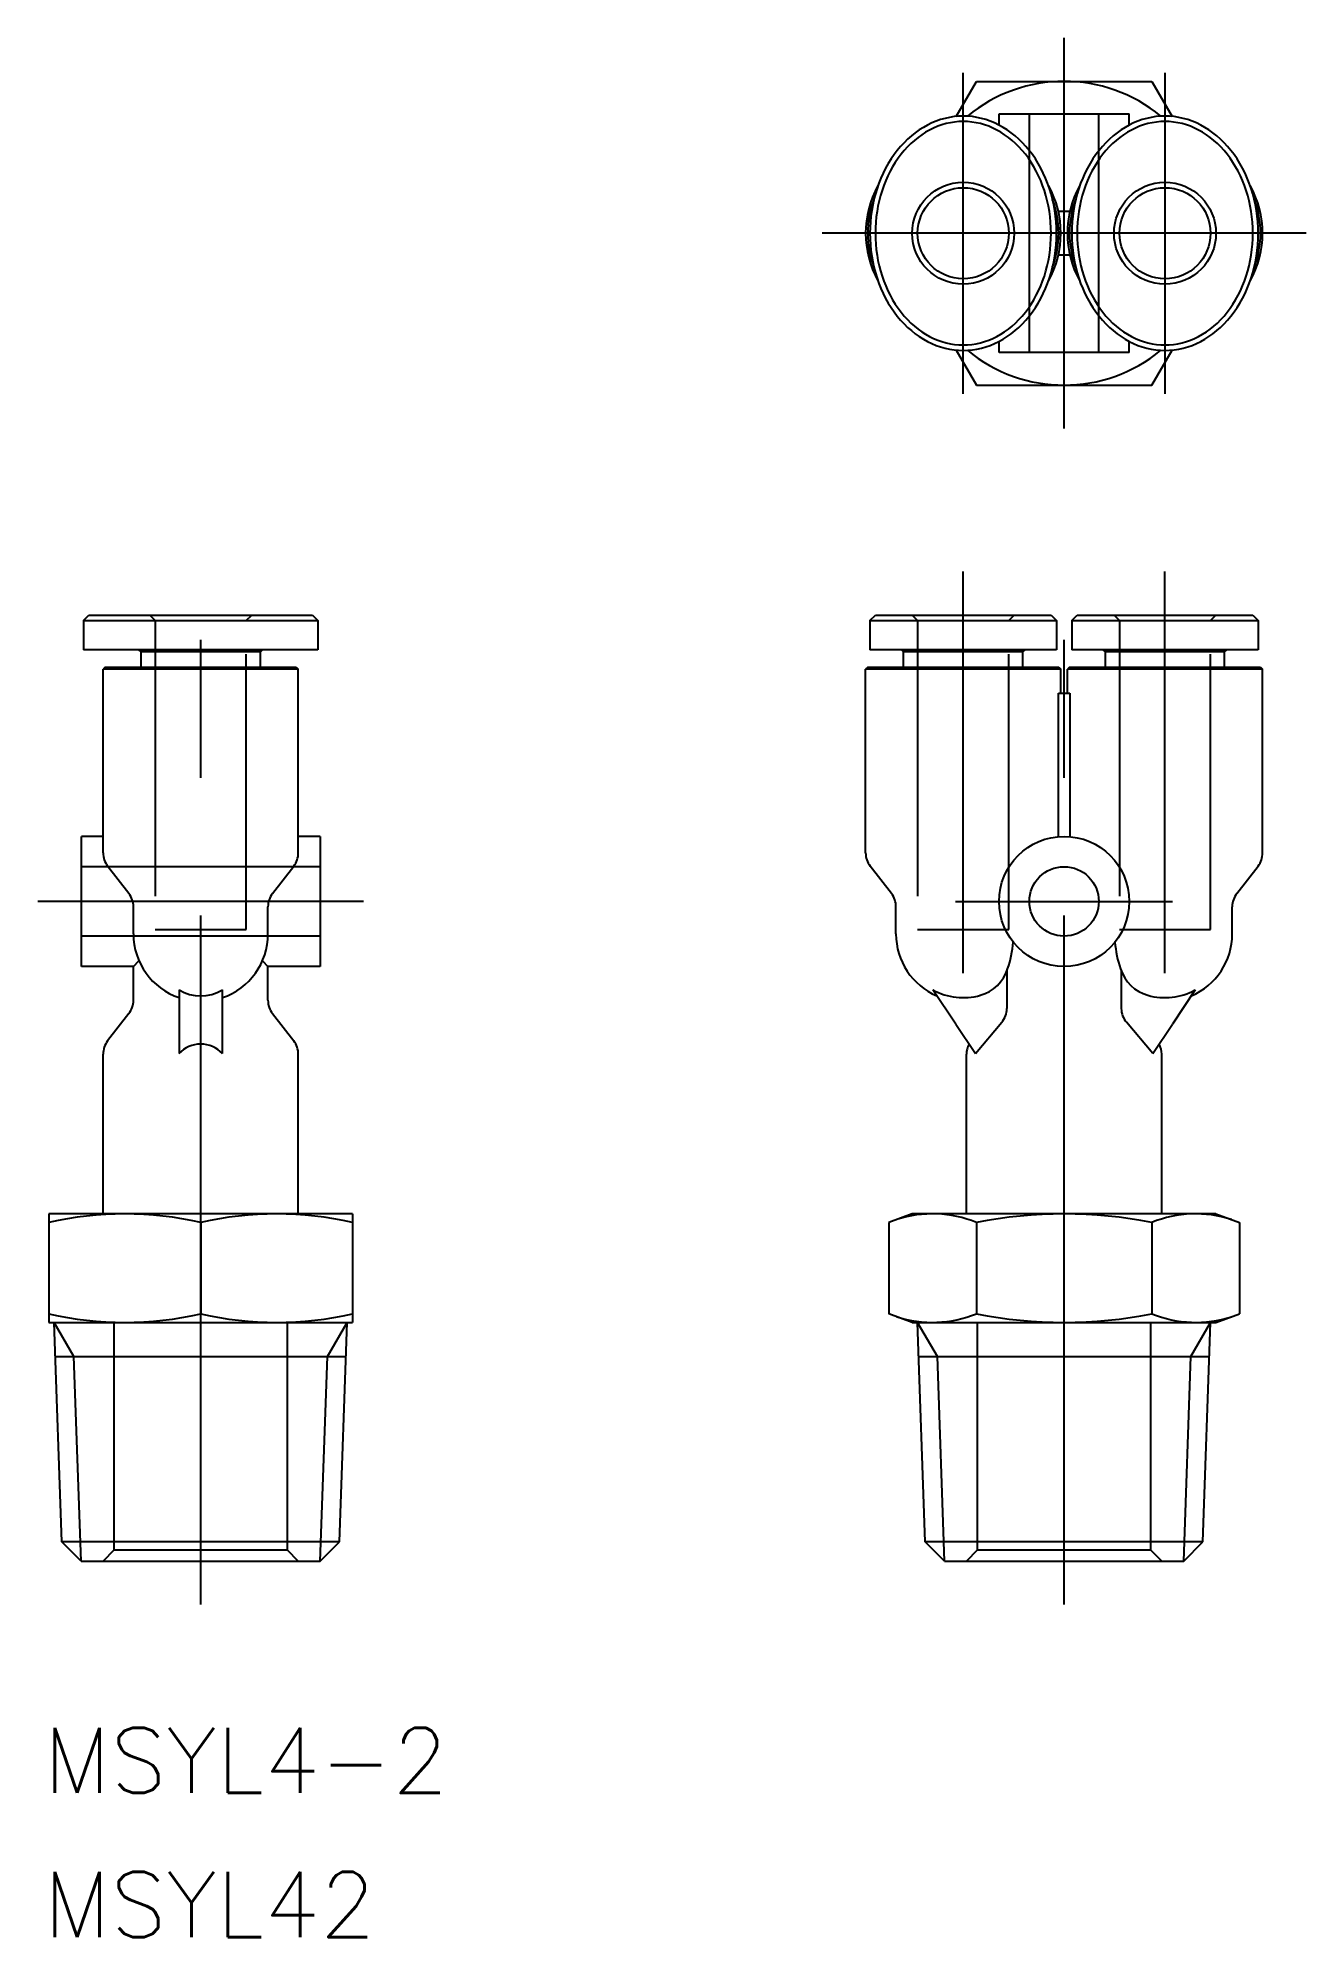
# Model space of a CAD drawing. Extents: x -47.3 to 11.1, y -17.3 to 70.2.
import ezdxf

# ---------------------------------------------------------------- set-up
doc = ezdxf.new("R2010")
doc.units = 0
doc.linetypes.add('CENTER', pattern=[50.8, 31.75, -6.35, 6.35, -6.35])
doc.linetypes.add('DASHED', pattern=[19.05, 12.7, -6.35])
doc.layers.get('0').update_dxf_attribs({"linetype": 'CONTINUOUS'})
doc.layers.add('CENTER', color=1, linetype='CENTER')
doc.styles.get("Standard").update_dxf_attribs({"font": 'txt.shx', "height": 3, "bigfont": 'bigfont.shx'})

msp = doc.modelspace()

# ---------------------------------------------------------------- linework, layer by layer
at = {"color": 7, "linetype": 'CONTINUOUS'}
for p, q in [((-4.974, 66.581), (-4.041, 68.197)), ((-4.041, 68.197), (4.041, 68.197)), ((4.041, 68.197), (4.974, 66.581)), ((-3, 66.697), (3, 66.697)), ((-3, 66.183), (-3, 66.697)), ((3, 66.183), (3, 66.697)), ((0.263, 62.197), (-0.263, 62.197)), ((-0.263, 60.197), (0.263, 60.197)), ((-3, 55.697), (-3, 56.21)), ((3, 55.697), (3, 56.21)), ((-4.974, 55.812), (-4.041, 54.197)), ((3, 55.697), (-3, 55.697)), ((4.041, 54.197), (4.974, 55.812)), ((-4.041, 54.197), (4.041, 54.197)), ((-45.196, 43.35), (-44.946, 43.6)), ((-45.196, 43.35), (-34.396, 43.35)), ((-45.196, 43.35), (-45.196, 42)), ((-44.946, 43.6), (-34.646, 43.6)), ((-34.646, 43.6), (-34.396, 43.35)), ((-34.396, 43.35), (-34.396, 42)), ((-8.95, 43.35), (-8.7, 43.6)), ((-8.95, 43.35), (-0.35, 43.35)), ((-8.95, 43.35), (-8.95, 42)), ((-8.7, 43.6), (-0.6, 43.6)), ((-0.6, 43.6), (-0.35, 43.35)), ((-0.35, 43.35), (-0.35, 42)), ((0.35, 43.35), (0.6, 43.6)), ((0.35, 43.35), (8.95, 43.35)), ((0.35, 43.35), (0.35, 42)), ((0.6, 43.6), (8.7, 43.6)), ((8.7, 43.6), (8.95, 43.35)), ((8.95, 43.35), (8.95, 42)), ((-34.396, 42), (-45.196, 42)), ((-44.196, 41.2), (-44.296, 41.1)), ((-44.196, 41.2), (-35.396, 41.2)), ((-42.546, 41.9), (-42.646, 42)), ((-42.546, 41.2), (-42.546, 41.9)), ((-37.046, 41.9), (-42.546, 41.9)), ((-37.046, 41.9), (-36.946, 42)), ((-37.046, 41.2), (-37.046, 41.9)), ((-35.396, 41.2), (-35.296, 41.1)), ((-9.05, 41.2), (-9.15, 41.1)), ((-9.05, 41.2), (-0.25, 41.2)), ((-0.35, 42), (-8.95, 42)), ((-7.4, 41.9), (-7.5, 42)), ((-7.4, 41.2), (-7.4, 41.9)), ((-1.9, 41.9), (-7.4, 41.9)), ((-1.9, 41.9), (-1.8, 42)), ((-1.9, 41.2), (-1.9, 41.9)), ((-0.25, 41.2), (-0.15, 41.1)), ((0.25, 41.2), (0.15, 41.1)), ((0.25, 41.2), (9.05, 41.2)), ((8.95, 42), (0.35, 42)), ((1.9, 41.9), (1.8, 42)), ((1.9, 41.2), (1.9, 41.9)), ((7.4, 41.9), (1.9, 41.9)), ((7.4, 41.9), (7.5, 42)), ((7.4, 41.2), (7.4, 41.9)), ((9.05, 41.2), (9.15, 41.1)), ((-35.296, 41.1), (-44.296, 41.1)), ((-44.296, 32.643), (-44.296, 41.1)), ((-35.296, 32.643), (-35.296, 41.1)), ((-9.15, 32.643), (-9.15, 41.1)), ((-0.15, 41.1), (-9.15, 41.1)), ((-0.15, 40), (-0.15, 41.1)), ((9.15, 41.1), (0.15, 41.1)), ((0.15, 40), (0.15, 41.1)), ((9.15, 32.643), (9.15, 41.1)), ((-0.263, 33.388), (-0.263, 40)), ((-0.263, 40), (0.263, 40)), ((0.263, 40), (0.263, 33.388)), ((-45.296, 27.4), (-45.296, 33.4)), ((-44.296, 33.4), (-45.296, 33.4)), ((-34.296, 33.4), (-35.296, 33.4)), ((-34.296, 33.4), (-34.296, 27.4)), ((-43.107, 30.771), (-44.085, 32.029)), ((-36.485, 30.771), (-35.507, 32.029)), ((-7.961, 30.771), (-8.939, 32.029)), ((7.961, 30.771), (8.939, 32.029)), ((-42.896, 28.9), (-42.896, 30.157)), ((-36.696, 28.9), (-36.696, 30.157)), ((-7.75, 28.9), (-7.75, 30.157)), ((7.75, 28.9), (7.75, 30.157)), ((-42.896, 27.4), (-45.296, 27.4)), ((-42.896, 27.4), (-42.64, 27.666)), ((-42.896, 25.843), (-42.896, 27.4)), ((-36.952, 27.666), (-36.696, 27.4)), ((-34.296, 27.4), (-36.696, 27.4)), ((-36.696, 25.843), (-36.696, 27.4)), ((-2.636, 27.196), (-2.636, 25.467)), ((2.636, 27.196), (2.636, 25.467)), ((-40.796, 26.319), (-40.796, 23.385)), ((-38.796, 23.385), (-38.796, 26.319)), ((-4.992, 24.739), (-6.046, 26.319)), ((6.046, 26.319), (4.992, 24.739)), ((-43.107, 25.229), (-44.085, 23.971)), ((-36.485, 25.229), (-35.507, 23.971)), ((-4.992, 24.739), (-4.09, 23.385)), ((-4.09, 23.385), (-2.872, 24.831)), ((4.09, 23.385), (2.872, 24.831)), ((4.09, 23.385), (4.992, 24.739)), ((-44.296, 16), (-44.296, 23.357)), ((-35.296, 16), (-35.296, 23.357)), ((-4.5, 16), (-4.5, 23.357)), ((4.5, 16), (4.5, 23.357)), ((-46.796, 16), (-46.796, 11)), ((-32.796, 16), (-46.796, 16)), ((-32.796, 16), (-32.796, 11)), ((-7, 16), (-8.083, 15.606)), ((7, 16), (-7, 16)), ((7, 16), (8.083, 15.606)), ((-39.796, 15.606), (-39.796, 11.394)), ((-8.083, 15.606), (-8.083, 11.394)), ((-4.041, 15.606), (-4.041, 11.394)), ((4.041, 15.606), (4.041, 11.394)), ((8.083, 15.606), (8.083, 11.394)), ((-7, 11), (-8.083, 11.394)), ((7, 11), (8.083, 11.394)), ((-46.796, 11), (-32.796, 11)), ((-46.196, 0.887), (-46.549, 11)), ((-33.396, 0.887), (-33.043, 11)), ((-7, 11), (7, 11)), ((-6.4, 0.887), (-6.753, 11)), ((6.4, 0.887), (6.753, 11)), ((-46.494, 9.422), (-33.098, 9.422)), ((-6.698, 9.422), (6.698, 9.422)), ((-33.396, 0.887), (-46.196, 0.887)), ((-45.309, 0), (-46.196, 0.887)), ((-34.283, 0), (-33.396, 0.887)), ((6.4, 0.887), (-6.4, 0.887)), ((-5.513, 0), (-6.4, 0.887)), ((5.513, 0), (6.4, 0.887)), ((-45.309, 0), (-34.283, 0)), ((-5.513, 0), (5.513, 0))]:
    msp.add_line(p, q, dxfattribs=at)
at = {"color": 3, "linetype": 'DASHED'}
for p, q in [((-1.6, 55.697), (-1.6, 66.697)), ((1.6, 55.697), (1.6, 66.697)), ((-42.146, 43.6), (-41.896, 43.35)), ((-41.896, 43.35), (-41.896, 29.1)), ((-37.696, 43.35), (-37.446, 43.6)), ((-37.696, 29.1), (-37.696, 43.35)), ((-7, 43.6), (-6.75, 43.35)), ((-6.75, 43.35), (-6.75, 29.1)), ((-2.55, 43.35), (-2.3, 43.6)), ((-2.55, 29.1), (-2.55, 43.35)), ((2.3, 43.6), (2.55, 43.35)), ((2.55, 43.35), (2.55, 29.1)), ((6.75, 43.35), (7, 43.6)), ((6.75, 29.1), (6.75, 43.35)), ((-34.296, 32), (-45.296, 32)), ((-41.896, 29.1), (-37.696, 29.1)), ((-6.75, 29.1), (-2.55, 29.1)), ((2.55, 29.1), (6.75, 29.1)), ((-34.296, 28.8), (-45.296, 28.8)), ((-43.796, 11), (-43.796, 0.5)), ((-35.796, 0.5), (-35.796, 11)), ((-4, 11), (-4, 0.5)), ((4, 0.5), (4, 11)), ((-43.796, 0.5), (-44.296, 0)), ((-35.796, 0.5), (-43.796, 0.5)), ((-35.296, 0), (-35.796, 0.5)), ((-4, 0.5), (-4.5, 0)), ((4, 0.5), (-4, 0.5)), ((4.5, 0), (4, 0.5))]:
    msp.add_line(p, q, dxfattribs=at)
at = {"color": 3, "linetype": 'CONTINUOUS'}
for p, q in [((-45.638, 9.422), (-46.549, 11)), ((-33.954, 9.422), (-33.043, 11)), ((-5.842, 9.422), (-6.753, 11)), ((5.842, 9.422), (6.753, 11)), ((-45.309, 0), (-45.638, 9.422)), ((-34.283, 0), (-33.954, 9.422)), ((-5.513, 0), (-5.842, 9.422)), ((5.513, 0), (5.842, 9.422))]:
    msp.add_line(p, q, dxfattribs=at)
at = {"color": 7, "linetype": 'CONTINUOUS'}
for points in [[(-4.65, 55.797, 0), (-4.439, 55.803, 0), (-4.229, 55.823, 0), (-4.019, 55.855, 0), (-3.811, 55.901, 0), (-3.605, 55.959, 0), (-3.402, 56.029, 0), (-3.201, 56.112, 0), (-3.004, 56.208, 0), (-2.812, 56.315, 0), (-2.623, 56.434, 0), (-2.439, 56.565, 0), (-2.261, 56.707, 0), (-2.088, 56.859, 0), (-1.922, 57.023, 0), (-1.762, 57.196, 0), (-1.609, 57.378, 0), (-1.464, 57.57, 0), (-1.326, 57.771, 0), (-1.196, 57.98, 0), (-1.075, 58.197, 0), (-0.962, 58.421, 0), (-0.858, 58.651, 0), (-0.763, 58.888, 0), (-0.677, 59.13, 0), (-0.601, 59.377, 0), (-0.535, 59.629, 0), (-0.479, 59.885, 0), (-0.433, 60.143, 0), (-0.397, 60.404, 0), (-0.371, 60.667, 0), (-0.355, 60.932, 0), (-0.35, 61.197, 0), (-0.355, 61.462, 0), (-0.371, 61.726, 0), (-0.397, 61.989, 0), (-0.433, 62.25, 0), (-0.479, 62.509, 0), (-0.535, 62.764, 0), (-0.601, 63.016, 0), (-0.677, 63.263, 0), (-0.763, 63.505, 0), (-0.858, 63.742, 0), (-0.962, 63.973, 0), (-1.075, 64.197, 0), (-1.196, 64.413, 0), (-1.326, 64.622, 0), (-1.464, 64.823, 0), (-1.609, 65.015, 0), (-1.762, 65.198, 0), (-1.922, 65.371, 0), (-2.088, 65.534, 0), (-2.261, 65.687, 0), (-2.439, 65.828, 0), (-2.623, 65.959, 0), (-2.811, 66.078, 0), (-3.004, 66.186, 0), (-3.201, 66.281, 0), (-3.402, 66.364, 0), (-3.605, 66.435, 0), (-3.811, 66.493, 0), (-4.019, 66.538, 0), (-4.229, 66.571, 0), (-4.439, 66.59, 0), (-4.65, 66.597, 0), (-4.861, 66.59, 0), (-5.071, 66.571, 0), (-5.281, 66.538, 0), (-5.489, 66.493, 0), (-5.695, 66.435, 0), (-5.898, 66.364, 0), (-6.099, 66.281, 0), (-6.296, 66.186, 0), (-6.488, 66.078, 0), (-6.677, 65.959, 0), (-6.861, 65.829, 0), (-7.039, 65.687, 0), (-7.211, 65.534, 0), (-7.378, 65.371, 0), (-7.538, 65.198, 0), (-7.691, 65.015, 0), (-7.836, 64.823, 0), (-7.974, 64.623, 0), (-8.104, 64.413, 0), (-8.225, 64.197, 0), (-8.338, 63.973, 0), (-8.442, 63.742, 0), (-8.537, 63.505, 0), (-8.623, 63.263, 0), (-8.699, 63.016, 0), (-8.765, 62.764, 0), (-8.821, 62.509, 0), (-8.867, 62.25, 0), (-8.903, 61.989, 0), (-8.929, 61.726, 0), (-8.945, 61.462, 0), (-8.95, 61.197, 0), (-8.945, 60.932, 0), (-8.929, 60.667, 0), (-8.903, 60.404, 0), (-8.867, 60.143, 0), (-8.821, 59.885, 0), (-8.765, 59.629, 0), (-8.699, 59.378, 0), (-8.623, 59.13, 0), (-8.537, 58.888, 0), (-8.442, 58.651, 0), (-8.338, 58.421, 0), (-8.225, 58.197, 0), (-8.104, 57.98, 0), (-7.974, 57.771, 0), (-7.836, 57.57, 0), (-7.691, 57.378, 0), (-7.538, 57.196, 0), (-7.378, 57.023, 0), (-7.212, 56.859, 0), (-7.039, 56.707, 0), (-6.861, 56.565, 0), (-6.677, 56.434, 0), (-6.488, 56.315, 0), (-6.296, 56.208, 0), (-6.099, 56.112, 0), (-5.898, 56.029, 0), (-5.695, 55.959, 0), (-5.489, 55.901, 0), (-5.281, 55.855, 0), (-5.071, 55.823, 0), (-4.861, 55.803, 0), (-4.65, 55.797, 0)], [(4.65, 55.797, 0), (4.861, 55.803, 0), (5.071, 55.823, 0), (5.281, 55.855, 0), (5.489, 55.901, 0), (5.695, 55.959, 0), (5.898, 56.029, 0), (6.099, 56.112, 0), (6.296, 56.208, 0), (6.488, 56.315, 0), (6.677, 56.434, 0), (6.861, 56.565, 0), (7.039, 56.707, 0), (7.212, 56.859, 0), (7.378, 57.023, 0), (7.538, 57.196, 0), (7.691, 57.378, 0), (7.836, 57.57, 0), (7.974, 57.771, 0), (8.104, 57.98, 0), (8.225, 58.197, 0), (8.338, 58.421, 0), (8.442, 58.651, 0), (8.537, 58.888, 0), (8.623, 59.13, 0), (8.699, 59.378, 0), (8.765, 59.629, 0), (8.821, 59.885, 0), (8.867, 60.143, 0), (8.903, 60.404, 0), (8.929, 60.667, 0), (8.945, 60.932, 0), (8.95, 61.197, 0), (8.945, 61.462, 0), (8.929, 61.726, 0), (8.903, 61.989, 0), (8.867, 62.25, 0), (8.821, 62.509, 0), (8.765, 62.764, 0), (8.699, 63.016, 0), (8.623, 63.263, 0), (8.537, 63.505, 0), (8.442, 63.742, 0), (8.338, 63.973, 0), (8.225, 64.197, 0), (8.104, 64.413, 0), (7.974, 64.622, 0), (7.836, 64.823, 0), (7.691, 65.015, 0), (7.538, 65.198, 0), (7.378, 65.371, 0), (7.212, 65.534, 0), (7.039, 65.687, 0), (6.861, 65.829, 0), (6.677, 65.959, 0), (6.489, 66.078, 0), (6.296, 66.186, 0), (6.099, 66.281, 0), (5.898, 66.364, 0), (5.695, 66.435, 0), (5.489, 66.493, 0), (5.281, 66.538, 0), (5.071, 66.571, 0), (4.861, 66.59, 0), (4.65, 66.597, 0), (4.439, 66.59, 0), (4.229, 66.571, 0), (4.019, 66.538, 0), (3.811, 66.493, 0), (3.605, 66.435, 0), (3.402, 66.364, 0), (3.201, 66.281, 0), (3.004, 66.186, 0), (2.812, 66.078, 0), (2.623, 65.959, 0), (2.439, 65.829, 0), (2.261, 65.687, 0), (2.088, 65.534, 0), (1.922, 65.371, 0), (1.762, 65.198, 0), (1.609, 65.015, 0), (1.464, 64.823, 0), (1.326, 64.623, 0), (1.196, 64.413, 0), (1.075, 64.197, 0), (0.962, 63.973, 0), (0.858, 63.742, 0), (0.763, 63.505, 0), (0.677, 63.263, 0), (0.601, 63.016, 0), (0.535, 62.764, 0), (0.479, 62.509, 0), (0.433, 62.25, 0), (0.397, 61.989, 0), (0.371, 61.726, 0), (0.355, 61.462, 0), (0.35, 61.197, 0), (0.355, 60.932, 0), (0.371, 60.667, 0), (0.397, 60.404, 0), (0.433, 60.143, 0), (0.479, 59.885, 0), (0.535, 59.629, 0), (0.601, 59.378, 0), (0.677, 59.13, 0), (0.763, 58.888, 0), (0.858, 58.651, 0), (0.962, 58.421, 0), (1.075, 58.197, 0), (1.196, 57.98, 0), (1.326, 57.771, 0), (1.464, 57.57, 0), (1.609, 57.378, 0), (1.762, 57.196, 0), (1.922, 57.023, 0), (2.088, 56.859, 0), (2.261, 56.707, 0), (2.439, 56.565, 0), (2.623, 56.434, 0), (2.812, 56.315, 0), (3.004, 56.208, 0), (3.201, 56.112, 0), (3.402, 56.029, 0), (3.605, 55.959, 0), (3.811, 55.901, 0), (4.019, 55.855, 0), (4.229, 55.823, 0), (4.439, 55.803, 0), (4.65, 55.797, 0)], [(-4.65, 56.047, 0), (-4.451, 56.053, 0), (-4.253, 56.072, 0), (-4.056, 56.102, 0), (-3.86, 56.146, 0), (-3.666, 56.201, 0), (-3.474, 56.269, 0), (-3.286, 56.348, 0), (-3.1, 56.439, 0), (-2.918, 56.541, 0), (-2.741, 56.655, 0), (-2.568, 56.779, 0), (-2.4, 56.915, 0), (-2.237, 57.06, 0), (-2.081, 57.216, 0), (-1.93, 57.381, 0), (-1.786, 57.555, 0), (-1.649, 57.738, 0), (-1.519, 57.93, 0), (-1.397, 58.129, 0), (-1.283, 58.336, 0), (-1.176, 58.549, 0), (-1.078, 58.769, 0), (-0.989, 58.995, 0), (-0.908, 59.226, 0), (-0.837, 59.462, 0), (-0.774, 59.702, 0), (-0.721, 59.945, 0), (-0.678, 60.192, 0), (-0.644, 60.441, 0), (-0.62, 60.692, 0), (-0.605, 60.944, 0), (-0.6, 61.197, 0), (-0.605, 61.45, 0), (-0.62, 61.702, 0), (-0.644, 61.952, 0), (-0.678, 62.202, 0), (-0.721, 62.448, 0), (-0.774, 62.692, 0), (-0.837, 62.932, 0), (-0.908, 63.168, 0), (-0.989, 63.399, 0), (-1.078, 63.624, 0), (-1.176, 63.844, 0), (-1.283, 64.058, 0), (-1.397, 64.265, 0), (-1.519, 64.464, 0), (-1.649, 64.655, 0), (-1.786, 64.838, 0), (-1.93, 65.013, 0), (-2.081, 65.178, 0), (-2.237, 65.333, 0), (-2.4, 65.479, 0), (-2.568, 65.614, 0), (-2.741, 65.739, 0), (-2.918, 65.852, 0), (-3.1, 65.955, 0), (-3.286, 66.046, 0), (-3.474, 66.125, 0), (-3.666, 66.192, 0), (-3.86, 66.248, 0), (-4.056, 66.291, 0), (-4.253, 66.322, 0), (-4.451, 66.341, 0), (-4.65, 66.347, 0), (-4.849, 66.341, 0), (-5.047, 66.322, 0), (-5.244, 66.291, 0), (-5.44, 66.248, 0), (-5.634, 66.192, 0), (-5.826, 66.125, 0), (-6.014, 66.046, 0), (-6.2, 65.955, 0), (-6.382, 65.852, 0), (-6.559, 65.739, 0), (-6.732, 65.614, 0), (-6.9, 65.479, 0), (-7.063, 65.333, 0), (-7.219, 65.178, 0), (-7.37, 65.013, 0), (-7.514, 64.838, 0), (-7.651, 64.655, 0), (-7.781, 64.464, 0), (-7.903, 64.265, 0), (-8.017, 64.058, 0), (-8.124, 63.844, 0), (-8.222, 63.624, 0), (-8.311, 63.399, 0), (-8.392, 63.168, 0), (-8.463, 62.932, 0), (-8.526, 62.692, 0), (-8.579, 62.448, 0), (-8.622, 62.202, 0), (-8.656, 61.952, 0), (-8.681, 61.702, 0), (-8.695, 61.45, 0), (-8.7, 61.197, 0), (-8.695, 60.944, 0), (-8.681, 60.692, 0), (-8.656, 60.441, 0), (-8.622, 60.192, 0), (-8.579, 59.945, 0), (-8.526, 59.702, 0), (-8.463, 59.462, 0), (-8.392, 59.226, 0), (-8.311, 58.995, 0), (-8.222, 58.769, 0), (-8.124, 58.549, 0), (-8.017, 58.336, 0), (-7.903, 58.129, 0), (-7.781, 57.93, 0), (-7.651, 57.738, 0), (-7.514, 57.555, 0), (-7.37, 57.381, 0), (-7.219, 57.216, 0), (-7.063, 57.06, 0), (-6.9, 56.915, 0), (-6.732, 56.779, 0), (-6.559, 56.655, 0), (-6.382, 56.541, 0), (-6.2, 56.439, 0), (-6.014, 56.348, 0), (-5.826, 56.269, 0), (-5.634, 56.201, 0), (-5.44, 56.146, 0), (-5.244, 56.102, 0), (-5.047, 56.072, 0), (-4.849, 56.053, 0), (-4.65, 56.047, 0)], [(4.65, 56.047, 0), (4.849, 56.053, 0), (5.047, 56.072, 0), (5.244, 56.102, 0), (5.44, 56.146, 0), (5.634, 56.201, 0), (5.826, 56.269, 0), (6.014, 56.348, 0), (6.2, 56.439, 0), (6.382, 56.541, 0), (6.559, 56.655, 0), (6.732, 56.779, 0), (6.9, 56.915, 0), (7.063, 57.06, 0), (7.219, 57.216, 0), (7.37, 57.381, 0), (7.514, 57.555, 0), (7.651, 57.738, 0), (7.781, 57.93, 0), (7.903, 58.129, 0), (8.017, 58.336, 0), (8.124, 58.549, 0), (8.222, 58.769, 0), (8.311, 58.995, 0), (8.392, 59.226, 0), (8.463, 59.462, 0), (8.526, 59.702, 0), (8.579, 59.945, 0), (8.622, 60.192, 0), (8.656, 60.441, 0), (8.68, 60.692, 0), (8.695, 60.944, 0), (8.7, 61.197, 0), (8.695, 61.45, 0), (8.68, 61.702, 0), (8.656, 61.952, 0), (8.622, 62.202, 0), (8.579, 62.448, 0), (8.526, 62.692, 0), (8.463, 62.932, 0), (8.392, 63.168, 0), (8.311, 63.399, 0), (8.222, 63.624, 0), (8.124, 63.844, 0), (8.017, 64.058, 0), (7.903, 64.265, 0), (7.781, 64.464, 0), (7.651, 64.655, 0), (7.514, 64.838, 0), (7.37, 65.013, 0), (7.219, 65.178, 0), (7.063, 65.333, 0), (6.9, 65.479, 0), (6.732, 65.614, 0), (6.559, 65.739, 0), (6.382, 65.852, 0), (6.2, 65.955, 0), (6.014, 66.046, 0), (5.826, 66.125, 0), (5.634, 66.192, 0), (5.44, 66.248, 0), (5.244, 66.291, 0), (5.047, 66.322, 0), (4.849, 66.341, 0), (4.65, 66.347, 0), (4.451, 66.341, 0), (4.253, 66.322, 0), (4.056, 66.291, 0), (3.86, 66.248, 0), (3.666, 66.192, 0), (3.474, 66.125, 0), (3.286, 66.046, 0), (3.1, 65.955, 0), (2.918, 65.852, 0), (2.741, 65.739, 0), (2.568, 65.614, 0), (2.4, 65.479, 0), (2.237, 65.333, 0), (2.081, 65.178, 0), (1.93, 65.013, 0), (1.786, 64.838, 0), (1.649, 64.655, 0), (1.519, 64.464, 0), (1.397, 64.265, 0), (1.283, 64.058, 0), (1.176, 63.844, 0), (1.078, 63.624, 0), (0.989, 63.399, 0), (0.908, 63.168, 0), (0.837, 62.932, 0), (0.774, 62.692, 0), (0.721, 62.448, 0), (0.678, 62.202, 0), (0.644, 61.952, 0), (0.619, 61.702, 0), (0.605, 61.45, 0), (0.6, 61.197, 0), (0.605, 60.944, 0), (0.619, 60.692, 0), (0.644, 60.441, 0), (0.678, 60.192, 0), (0.721, 59.945, 0), (0.774, 59.702, 0), (0.837, 59.462, 0), (0.908, 59.226, 0), (0.989, 58.995, 0), (1.078, 58.769, 0), (1.176, 58.549, 0), (1.283, 58.336, 0), (1.397, 58.129, 0), (1.519, 57.93, 0), (1.649, 57.738, 0), (1.786, 57.555, 0), (1.93, 57.381, 0), (2.081, 57.216, 0), (2.237, 57.06, 0), (2.4, 56.915, 0), (2.568, 56.779, 0), (2.741, 56.655, 0), (2.918, 56.541, 0), (3.1, 56.439, 0), (3.286, 56.348, 0), (3.474, 56.269, 0), (3.666, 56.201, 0), (3.86, 56.146, 0), (4.056, 56.102, 0), (4.253, 56.072, 0), (4.451, 56.053, 0), (4.65, 56.047, 0)]]:
    msp.add_polyline3d(points, dxfattribs=at)
for centre, radius in [((-4.65, 61.197), 2.35), ((-4.65, 61.197), 2.1), ((4.65, 61.197), 2.35), ((4.65, 61.197), 2.1), ((0, 30.4), 3), ((0, 30.4), 1.6)]:
    msp.add_circle(centre, radius, dxfattribs=at)
for centre, radius, start, end in [((0, 61.197), 7, 50.41453, 129.58505), ((-4.65, 61.197), 4.5, 150.83239, 209.16761), ((-4.65, 61.197), 4.5, 330.83239, 29.16761), ((4.65, 61.197), 4.5, 150.83239, 209.16761), ((4.65, 61.197), 4.5, 330.83239, 29.16761), ((-4.65, 61.197), 4.4, 159.48553, 200.51447), ((-4.65, 61.197), 4.4, 339.48553, 20.51447), ((4.65, 61.197), 4.4, 159.48553, 200.51447), ((4.65, 61.197), 4.4, 339.48553, 20.51447), ((0, 61.197), 7, 230.41495, 309.58546), ((-43.296, 32.643), 1, 180, 217.87498), ((-36.296, 32.643), 1, 322.12502, 0), ((-8.15, 32.643), 1, 180, 217.87498), ((8.15, 32.643), 1, 322.12502, 0), ((-43.896, 30.157), 1, 0, 37.87498), ((-35.696, 30.157), 1, 142.12502, 180), ((-8.75, 30.157), 1, 0, 37.87498), ((8.75, 30.157), 1, 142.12502, 180), ((-39.796, 28.9), 3.1, 180, 251.18094), ((-39.796, 28.9), 3.1, 288.81906, 0), ((-4.65, 28.9), 3.1, 180, 246.91524), ((4.65, 28.9), 3.1, 293.08476, 0), ((-7.327, 28.944), 5.004, 340.75514, 355.17591), ((7.327, 28.944), 5.004, 184.82409, 199.24486), ((-4.359, 27.846), 1.841, 285.66919, 342.55359), ((4.359, 27.846), 1.841, 197.44641, 254.33081), ((-39.796, 28.029), 1.981, 239.68643, 300.31357), ((-4.65, 28.9), 2.934, 241.58976, 285.59122), ((4.65, 28.9), 2.934, 254.40878, 298.41024), ((-43.896, 25.843), 1, 322.12502, 0), ((-35.696, 25.843), 1, 180, 217.87498), ((-3.617, 25.468), 0.98, 319.46832, 359.93697), ((3.617, 25.468), 0.98, 180.06303, 220.53168), ((-43.296, 23.357), 1, 142.12502, 180), ((-39.796, 22.469), 1.357, 42.51029, 137.48971), ((-36.296, 23.357), 1, 0, 37.87498), ((-3.5, 23.357), 1, 152.07014, 180), ((3.5, 23.357), 1, 0, 27.92986), ((-43.296, 0.263), 15.737, 77.14966, 102.85034), ((-36.296, 0.263), 15.737, 77.14966, 102.85034), ((-6.062, 10.623), 5.377, 67.92595, 107.92595), ((0, -4.917), 20.917, 78.85963, 101.14037), ((6.062, 10.623), 5.377, 72.07405, 112.07405), ((-43.296, 26.737), 15.737, 257.14966, 282.85034), ((-36.296, 26.737), 15.737, 257.14966, 282.85034), ((-6.062, 16.377), 5.377, 252.07405, 292.07405), ((0, 31.917), 20.917, 258.85963, 281.14037), ((6.062, 16.377), 5.377, 247.92595, 287.92595)]:
    msp.add_arc(centre, radius, start, end, dxfattribs=at)
at = {"layer": 'CENTER', "color": 1, "linetype": 'CENTER'}
for p, q in [((0, 52.197), (0, 70.197)), ((-4.65, 53.797), (-4.65, 68.597)), ((4.65, 68.597), (4.65, 53.797)), ((11.15, 61.197), (-11.15, 61.197)), ((-39.796, -2), (-39.796, 45.6)), ((-4.65, 27.1), (-4.65, 45.6)), ((0, -2), (0, 45.6)), ((4.65, 27.1), (4.65, 45.6)), ((-32.296, 30.4), (-47.296, 30.4)), ((-5, 30.4), (5, 30.4))]:
    msp.add_line(p, q, dxfattribs=at)

# ---------------------------------------------------------------- texts
at = {"color": 7, "linetype": 'CONTINUOUS'}
for s, p in [('MSYL4-2', (-47.034, -10.69)), ('MSYL42', (-47.034, -17.329))]:
    msp.add_text(s, height=3, dxfattribs=at).set_placement(p)

doc.saveas('drawing.dxf')
